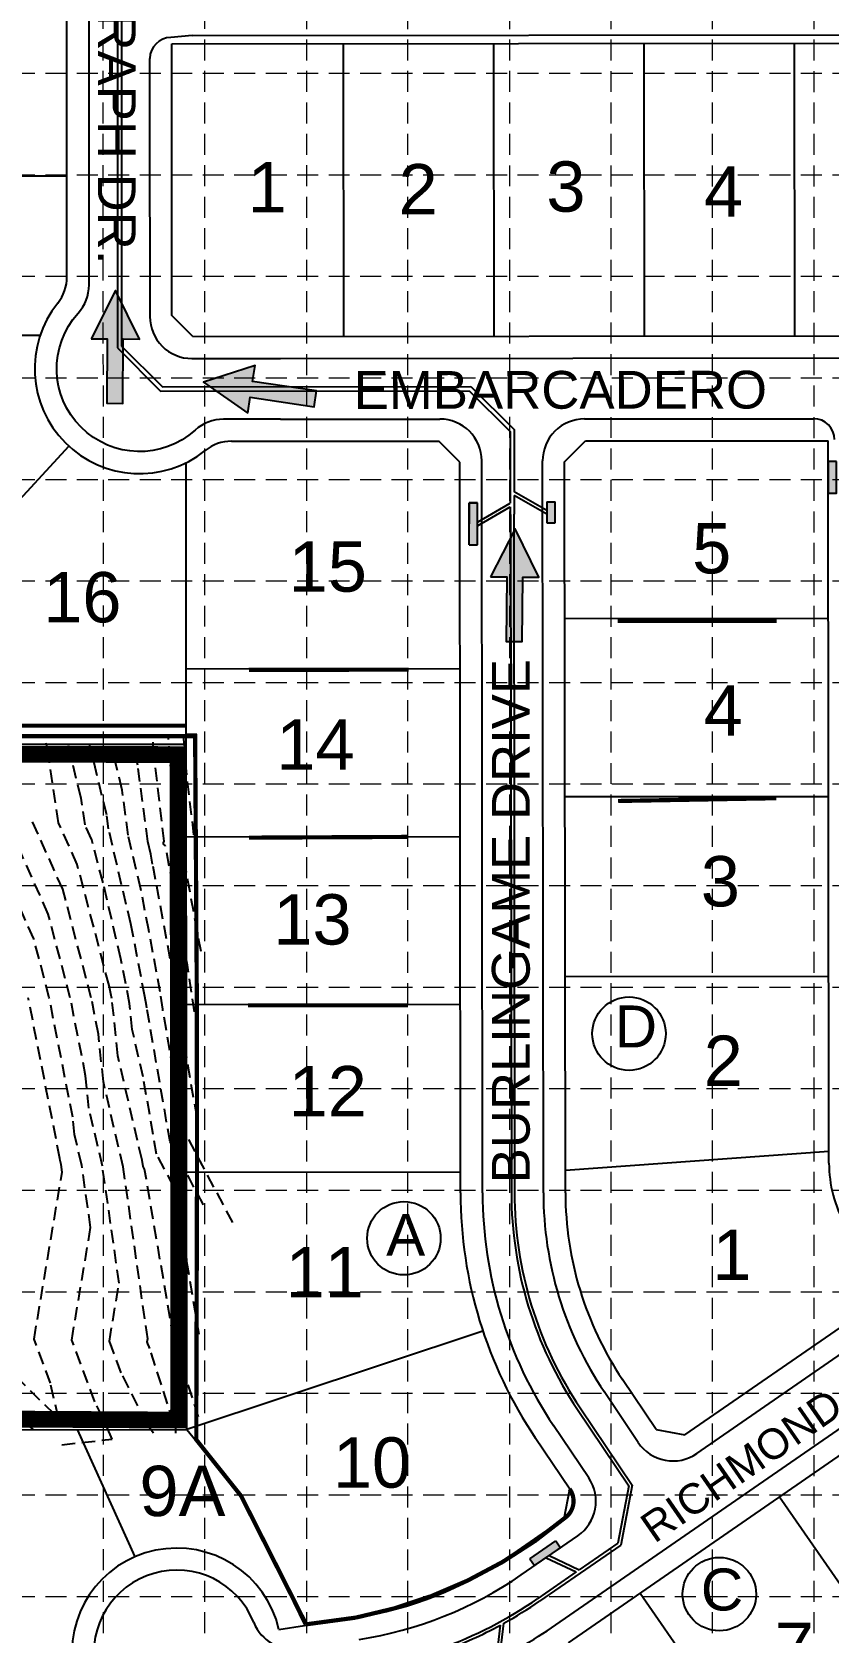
# Model space of a CAD drawing. Header units: feet. Extents: x 4586 to 6528, y 2127 to 5231.
# Drawn here: x 4990 to 5370, y 3662 to 4425 of the extents above; entities that cross this region are included whole.
import ezdxf
from ezdxf.enums import TextEntityAlignment as Align

# ---------------------------------------------------------------- set-up
doc = ezdxf.new("R2010")
doc.units = ezdxf.units.FT
doc.header["$LTSCALE"] = 80
doc.header["$MEASUREMENT"] = 0
for name, pattern in [('HIDDEN', [0.375, 0.25, -0.125]), ('PHANTOM2', [1.25, 0.625, -0.125, 0.125, -0.125, 0.125, -0.125]), ('TIGHT', [0.12, 0.08, -0.04])]:
    doc.linetypes.add(name, pattern=pattern)
doc.layers.get('0').update_dxf_attribs({"linetype": 'CONTINUOUS'})
for name, color, linetype in [('BLOCK', 8, 'CONTINUOUS'), ('CONT-MJR', 9, 'TIGHT'), ('CONT-MNR', 8, 'TIGHT'), ('FLOW ARROWS', 250, 'CONTINUOUS'), ('GRID', 254, 'HIDDEN'), ('LIMITS OF DISTURBANCE', 1, 'HIDDEN'), ('LOTNUMS', 8, 'CONTINUOUS'), ('LOTS', 8, 'CONTINUOUS'), ('P-PAV', 8, 'CONTINUOUS'), ('P-RW', 161, 'TIGHT'), ('PROPERTY', 7, 'PHANTOM2'), ('ROW', 60, 'CONTINUOUS'), ('STORM', 5, 'CONTINUOUS'), ('STREETS', 9, 'CONTINUOUS')]:
    doc.layers.add(name, color=color, linetype=linetype)
doc.layers.get('0').freeze()
doc.styles.get("Standard").update_dxf_attribs({"font": 'ARIAL.TTF', "height": 6.4})

# ---------------------------------------------------------------- blocks, each defined once
blk = doc.blocks.new('arrow')
blk.add_lwpolyline([(-67.01, -25.36), (-59.33, -25.42), (-59.57, -56.14), (-51.89, -56.2), (-51.65, -25.48), (-43.97, -25.54), (-55.3, -2.41), (-67.01, -25.36)], close=True)
at = {"color": 254}
for points in [[(-43.97, -25.54), (-67.01, -25.36), (-55.3, -2.41), (-67.01, -25.36)], [(-59.57, -56.14), (-51.89, -56.2), (-59.33, -25.42), (-51.65, -25.48)]]:
    blk.add_solid(points, dxfattribs=at)

msp = doc.modelspace()

# ---------------------------------------------------------------- hatches: boundary and pattern name
at = {"layer": 'STORM'}
for points in [[(5373.55, 4220.41), (5369.55, 4220.41), (5369.55, 4220.41), (5369.56, 4205.41), (5373.55, 4205.41)], [(5202.47, 4200.74), (5198.47, 4200.74), (5198.49, 4180.74), (5202.49, 4180.74)], [(5239.47, 4201.19), (5235.47, 4201.19), (5235.48, 4191.19), (5239.48, 4191.19)], [(5241.98, 3702.48), (5239.7, 3705.77), (5227.37, 3697.24), (5229.64, 3693.95)]]:
    msp.add_hatch(color=256, dxfattribs=at).paths.add_polyline_path(points)

# ---------------------------------------------------------------- linework, layer by layer
at = {"layer": 'BLOCK', "color": 7}
for centre in [(5274.62, 3947.63), (5167.37, 3850.05), (5317.67, 3680.36)]:
    msp.add_circle(centre, 17.5, dxfattribs=at)
at = {"layer": 'CONT-MJR', "color": 35, "extrusion": (0.971789, 0.235853, 0), "elevation": 5859.59}
msp.add_lwpolyline([(2771.84, 515), (2780.5, 515)], dxfattribs=at)
at = {"layer": 'CONT-MJR', "color": 35, "extrusion": (0.991519, 0.129962, 0), "elevation": 5527.47}
msp.add_lwpolyline([(3349.29, 515), (3386, 515)], dxfattribs=at)
at = {"layer": 'CONT-MJR', "color": 35, "extrusion": (0.913346, 0.407185, 0), "elevation": 6206.55}
msp.add_lwpolyline([(1630.56, 520), (1666.48, 520)], dxfattribs=at)
at = {"layer": 'CONT-MJR', "color": 35, "extrusion": (0.973432, 0.228975, 0), "elevation": 5836.15}
msp.add_lwpolyline([(2770.45, 515), (2776.69, 515)], dxfattribs=at)
at = {"layer": 'CONT-MJR', "color": 35}
for points, elevation in [([(5047.63, 4028.53), (5046.74, 4033.17)], 515), ([(5059.96, 3958.6), (5057.69, 3973.93)], 515), ([(5024.16, 3924.6), (5021.83, 3947.33)], 520), ([(5045.27, 3802.18), (5033.55, 3884.15)], 520), ([(5058.74, 3760.24), (5057.6, 3761.94)], 520)]:
    msp.add_lwpolyline(points, dxfattribs=dict(at, elevation=elevation))
at = {"layer": 'CONT-MJR', "color": 35, "extrusion": (0.983448, 0.181191, 0), "elevation": 5694.02}
msp.add_lwpolyline([(2991.74, 515), (3047.27, 515)], dxfattribs=at)
at = {"layer": 'CONT-MJR', "color": 35, "extrusion": (0.967085, 0.254453, 0), "elevation": 5862.07}
msp.add_lwpolyline([(2557.27, 520), (2610.79, 520)], dxfattribs=at)
at = {"layer": 'CONT-MJR', "color": 35, "extrusion": (0.981185, 0.19307, 0), "elevation": 5689.46}
msp.add_lwpolyline([(2903.5, 520), (2921.22, 520)], dxfattribs=at)
at = {"layer": 'CONT-MJR', "color": 35, "extrusion": (0.98534, 0.170604, 0), "elevation": 5661.14}
msp.add_lwpolyline([(2985.62, 515), (3037.32, 515)], dxfattribs=at)
at = {"layer": 'CONT-MJR', "color": 35, "extrusion": (0.974099, 0.226124, 0), "elevation": 5781.47}
msp.add_lwpolyline([(2645.34, 520), (2686.86, 520)], dxfattribs=at)
at = {"layer": 'CONT-MJR', "color": 35, "extrusion": (0.986287, -0.165038, 0), "elevation": 4348.58}
msp.add_lwpolyline([(4581.12, 520), (4582.71, 520)], dxfattribs=at)
at = {"layer": 'CONT-MJR', "color": 35, "extrusion": (0.936881, 0.349647, 0), "elevation": 6055.45}
msp.add_lwpolyline([(1795.85, 520), (1796.76, 520)], dxfattribs=at)
at = {"layer": 'CONT-MJR', "color": 35, "extrusion": (0.892959, 0.450138, 0), "elevation": 6215.69}
msp.add_lwpolyline([(1120.32, 520), (1121.94, 520)], dxfattribs=at)
at = {"layer": 'CONT-MJR', "color": 35, "extrusion": (0.958044, 0.28662, 0), "elevation": 5923.02}
msp.add_lwpolyline([(2191.78, 520), (2192.66, 520)], dxfattribs=at)
at = {"layer": 'CONT-MJR', "color": 35, "extrusion": (0.953026, 0.302888, 0), "elevation": 5959.47}
msp.add_lwpolyline([(2053.34, 520), (2090.63, 520)], dxfattribs=at)
at = {"layer": 'CONT-MJR', "color": 35, "extrusion": (0.999842, -0.01776, 0), "elevation": 4991.16}
msp.add_lwpolyline([(3846.41, 520), (3849.49, 520)], dxfattribs=at)
at = {"layer": 'CONT-MNR', "color": 35, "extrusion": (0.99842, 0.056192, 0)}
for points, elevation in [([(3787.86, 513), (3799.39, 513)], 5276.99), ([(3783.41, 512), (3793.23, 512)], 5284.5)]:
    msp.add_lwpolyline(points, dxfattribs=dict(at, elevation=elevation))
at = {"layer": 'CONT-MNR', "color": 35, "extrusion": (0.990071, 0.14057, 0), "elevation": 5586.85}
msp.add_lwpolyline([(3331.92, 512), (3342.37, 512)], dxfattribs=at)
at = {"layer": 'CONT-MNR', "color": 35, "extrusion": (0.971789, 0.235853, 0)}
for points, elevation in [([(2790.39, 519), (2792.35, 519)], 5819.63), ([(2762.96, 518), (2789.39, 518)], 5829.62), ([(2762.06, 516), (2783.46, 516)], 5849.6)]:
    msp.add_lwpolyline(points, dxfattribs=dict(at, elevation=elevation))
at = {"layer": 'CONT-MNR', "color": 35, "extrusion": (0.988625, 0.150402, 0), "elevation": 5554.76}
msp.add_lwpolyline([(3249.75, 519), (3286.18, 519)], dxfattribs=at)
at = {"layer": 'CONT-MNR', "color": 35}
for points, elevation in [([(5025.73, 4051.92), (5017.68, 4085.11)], 517), ([(5048.05, 4082.42), (5047.81, 4086.66)], 514), ([(5053.1, 4039.39), (5048.05, 4082.42)], 514), ([(5015.45, 4047.17), (5013.5, 4059.95)], 518), ([(5026.61, 4045.23), (5025.73, 4051.92)], 517), ([(4997.89, 4004.67), (4977.52, 4050.35)], 521), ([(5018.6, 4040.09), (5015.45, 4047.17)], 518), ([(5042, 4016.56), (5035.96, 4042.24)], 516), ([(5052.67, 4038.15), (5052.87, 4038.65)], 514), ([(5059.64, 4039.11), (5060.2, 4040.93)], 513), ([(5070.68, 3986.78), (5061.68, 4035.61)], 513), ([(5026.88, 3970.59), (5011.7, 4028.28)], 519), ([(5051.2, 3967.51), (5045.77, 3996.95)], 516), ([(5027.79, 3966.7), (5026.88, 3970.59)], 519), ([(5003.45, 3888.1), (4988.37, 3964.75)], 523), ([(5009.58, 3907.84), (4998.38, 3964.74)], 522), ([(5015.7, 3927.59), (5008.4, 3964.73)], 521), ([(5028.23, 3964.42), (5027.79, 3966.7)], 519), ([(5037.9, 3949.61), (5036.63, 3962)], 518), ([(5044.88, 3959.88), (5044.7, 3961.08)], 517), ([(5055.94, 3896), (5044.88, 3959.88)], 517), ([(5043.13, 3927.05), (5037.9, 3949.61)], 518), ([(5085.83, 3857.51), (5062.36, 3901.83)], 516), ([(5004.49, 3881.63), (5003.97, 3885.28)], 523), ([(5031.68, 3828.67), (5023.69, 3884.53)], 521), ([(5057.8, 3874.53), (5049.52, 3890.16)], 518), ([(5057.59, 3802.32), (5043.78, 3883.04)], 519), ([(5009.1, 3801.48), (5018.08, 3855.15)], 522), ([(4998.96, 3780.99), (4991.15, 3801.91)], 523), ([(5020.08, 3772.07), (5009.1, 3801.48)], 522), ([(5069.48, 3764.86), (5057.59, 3802.32)], 519), ([(5044.98, 3761.57), (5032.7, 3785.92)], 521), ([(5023.95, 3764.4), (5020.08, 3772.07)], 522), ([(4986.97, 3761.82), (4990.91, 3758.72)], 522), ([(5045.41, 3760.56), (5044.98, 3761.57)], 521)]:
    msp.add_lwpolyline(points, dxfattribs=dict(at, elevation=elevation))
at = {"layer": 'CONT-MNR', "color": 35, "extrusion": (0.993179, 0.116604, 0)}
for points, elevation in [([(3423.32, 513), (3461.05, 513)], 5496.87), ([(3424.02, 512), (3456.16, 512)], 5504.1)]:
    msp.add_lwpolyline(points, dxfattribs=dict(at, elevation=elevation))
at = {"layer": 'CONT-MNR', "color": 35, "extrusion": (0.991519, 0.129962, 0), "elevation": 5518.59}
msp.add_lwpolyline([(3353.48, 516), (3375.2, 516)], dxfattribs=at)
at = {"layer": 'CONT-MNR', "color": 35, "extrusion": (0.913346, 0.407185, 0)}
for points, elevation in [([(1614.61, 522), (1678.72, 522)], 6184.32), ([(1638.53, 519), (1660.37, 519)], 6217.67)]:
    msp.add_lwpolyline(points, dxfattribs=dict(at, elevation=elevation))
at = {"layer": 'CONT-MNR', "color": 35, "extrusion": (0.973432, 0.228975, 0)}
for points, elevation in [([(2740.26, 517), (2786.8, 517)], 5819.32), ([(2725.17, 518), (2762.46, 518)], 5810.91)]:
    msp.add_lwpolyline(points, dxfattribs=dict(at, elevation=elevation))
at = {"layer": 'CONT-MNR', "color": 35, "extrusion": (0.967085, 0.254453, 0)}
for points, elevation in [([(2608.94, 518), (2630.11, 518)], 5881.43), ([(2559.83, 521), (2601.13, 521)], 5852.38), ([(2562.39, 522), (2591.47, 522)], 5842.7)]:
    msp.add_lwpolyline(points, dxfattribs=dict(at, elevation=elevation))
at = {"layer": 'CONT-MNR', "color": 35, "extrusion": (0.667707, 0.744424, 0), "elevation": 6379.8}
msp.add_lwpolyline([(-1066.42, 514), (-1065.03, 514)], dxfattribs=at)
at = {"layer": 'CONT-MNR', "color": 35, "extrusion": (0.954842, -0.297114, 0), "elevation": 3624.76}
msp.add_lwpolyline([(5357.55, 514), (5358.32, 514)], dxfattribs=at)
at = {"layer": 'CONT-MNR', "color": 35, "extrusion": (0.983448, 0.181191, 0)}
for points, elevation in [([(2996.89, 514), (3054.7, 514)], 5701.57), ([(2981.46, 517), (2985.81, 517)], 5678.92)]:
    msp.add_lwpolyline(points, dxfattribs=dict(at, elevation=elevation))
at = {"layer": 'CONT-MNR', "color": 35, "extrusion": (0.926522, -0.376241, 0), "elevation": 3168.19}
msp.add_lwpolyline([(5644.65, 513), (5645.97, 513)], dxfattribs=at)
at = {"layer": 'CONT-MNR', "color": 35, "extrusion": (-0.667707, -0.744424, 0), "elevation": -6383.92}
msp.add_lwpolyline([(1073.43, 513), (1070.02, 513)], dxfattribs=at)
at = {"layer": 'CONT-MNR', "color": 35, "extrusion": (0.982005, 0.188853, 0)}
for points, elevation in [([(2972.12, 516), (2992.08, 516)], 5709.81), ([(2941.45, 517), (2976.66, 517)], 5702.02), ([(2939.52, 518), (2961.24, 518)], 5694.23)]:
    msp.add_lwpolyline(points, dxfattribs=dict(at, elevation=elevation))
at = {"layer": 'CONT-MNR', "color": 35, "extrusion": (0.989162, 0.146831, 0)}
for points, elevation in [([(3171, 514), (3193.64, 514)], 5593.73), ([(3174.48, 516), (3182.83, 516)], 5579)]:
    msp.add_lwpolyline(points, dxfattribs=dict(at, elevation=elevation))
at = {"layer": 'CONT-MNR', "color": 35, "extrusion": (0.994799, 0.101857, 0)}
for points, elevation in [([(3404.18, 519), (3431.64, 519)], 5405.88), ([(3380.7, 521), (3396.27, 521)], 5389.67), ([(3368.96, 522), (3377.26, 522)], 5381.56), ([(3357.22, 523), (3358.24, 523)], 5373.46)]:
    msp.add_lwpolyline(points, dxfattribs=dict(at, elevation=elevation))
at = {"layer": 'CONT-MNR', "color": 35, "extrusion": (0.98534, 0.170604, 0)}
for points, elevation in [([(2980.97, 516), (3039.23, 516)], 5653.82), ([(2971.66, 518), (3009.1, 518)], 5639.17), ([(2967.01, 519), (2970.1, 519)], 5631.85)]:
    msp.add_lwpolyline(points, dxfattribs=dict(at, elevation=elevation))
at = {"layer": 'CONT-MNR', "color": 35, "extrusion": (0.974099, 0.226124, 0)}
for points, elevation in [([(2646.44, 519), (2697.49, 519)], 5790.99), ([(2647.93, 521), (2676.24, 521)], 5771.95), ([(2650.53, 522), (2665.61, 522)], 5762.43), ([(2653.13, 523), (2654.98, 523)], 5752.92)]:
    msp.add_lwpolyline(points, dxfattribs=dict(at, elevation=elevation))
at = {"layer": 'CONT-MNR', "color": 35, "extrusion": (0.8838, 0.467865, 0)}
for points, elevation in [([(1043.86, 517), (1077.78, 517)], 6291.24), ([(1072.02, 519), (1073.48, 519)], 6274.43)]:
    msp.add_lwpolyline(points, dxfattribs=dict(at, elevation=elevation))
at = {"layer": 'CONT-MNR', "color": 35, "extrusion": (0.989937, 0.141508, 0), "elevation": 5513.12}
msp.add_lwpolyline([(3106.25, 522), (3136.31, 522)], dxfattribs=at)
at = {"layer": 'CONT-MNR', "color": 35, "extrusion": (0.986287, -0.165038, 0)}
for points, elevation in [([(4573.51, 523), (4654.33, 523)], 4295.25), ([(4578.58, 521), (4606.58, 521)], 4330.8)]:
    msp.add_lwpolyline(points, dxfattribs=dict(at, elevation=elevation))
at = {"layer": 'CONT-MNR', "color": 35, "extrusion": (0.985681, 0.16862, 0), "elevation": 5638.7}
msp.add_lwpolyline([(2894.82, 518), (2966.21, 518)], dxfattribs=at)
at = {"layer": 'CONT-MNR', "color": 35, "extrusion": (0.936881, 0.349647, 0), "elevation": 6038.78}
msp.add_lwpolyline([(1787.29, 521), (1803.44, 521)], dxfattribs=at)
at = {"layer": 'CONT-MNR', "color": 35, "extrusion": (0.698784, 0.715332, 0), "elevation": 6188.58}
msp.add_lwpolyline([(-910.07, 523), (-948.14, 523)], dxfattribs=at)
at = {"layer": 'CONT-MNR', "color": 35, "extrusion": (0.97545, 0.220221, 0), "elevation": 5708.89}
msp.add_lwpolyline([(2570.23, 523), (2587.29, 523)], dxfattribs=at)
at = {"layer": 'CONT-MNR', "color": 35, "extrusion": (0.918861, 0.394582, 0), "elevation": 6101.67}
msp.add_lwpolyline([(1465.57, 522), (1476.6, 522)], dxfattribs=at)
at = {"layer": 'CONT-MNR', "color": 35, "extrusion": (0.109822, -0.993951, 0), "elevation": -3179.34}
msp.add_lwpolyline([(5386.03, 522), (5410.19, 522)], dxfattribs=at)
at = {"layer": 'CONT-MNR', "color": 35, "extrusion": (0.801631, 0.597819, 0), "elevation": 6292.69}
msp.add_lwpolyline([(-5.94, 521), (-1.66, 521)], dxfattribs=at)
at = {"layer": 'GRID', "color": 252, "linetype": 'HIDDEN', "lineweight": 0, "ltscale": 0.5}
for p, q in [((5024.47, 2371.74), (5023.98, 5178.59)), ((5072.51, 2371.73), (5072.52, 5178.56)), ((5121.07, 2371.72), (5121.02, 5178.55)), ((5169.2, 2371.71), (5169.29, 5178.54)), ((5217.64, 2371.71), (5217.93, 5178.48)), ((5266.04, 2371.7), (5266.04, 5180.48)), ((5314.47, 2371.69), (5314.47, 5180.48)), ((5362.89, 2371.68), (5362.89, 5180.48)), ((4636.51, 4405.67), (6476.69, 4405.67)), ((4636.51, 4357.24), (6476.69, 4357.24)), ((4636.51, 4308.82), (6476.69, 4308.82)), ((4636.51, 4260.39), (6476.69, 4260.39)), ((4636.51, 4211.97), (6476.69, 4211.97)), ((4636.51, 4163.54), (6476.69, 4163.54)), ((4636.51, 4115.11), (6476.69, 4115.11)), ((4636.51, 4066.69), (6476.69, 4066.69)), ((4636.51, 4018.26), (6476.69, 4018.26)), ((4636.51, 3969.84), (6476.69, 3969.84)), ((4636.51, 3921.41), (6476.69, 3921.41)), ((4636.51, 3872.98), (6476.69, 3872.98)), ((4636.51, 3824.56), (6476.69, 3824.56)), ((4636.51, 3776.13), (6476.69, 3776.13)), ((4636.51, 3727.71), (6476.69, 3727.71)), ((4636.51, 3679.28), (6476.69, 3679.28))]:
    msp.add_line(p, q, dxfattribs=at)
at = {"layer": 'LIMITS OF DISTURBANCE', "ltscale": 2, "const_width": 8}
msp.add_lwpolyline([(4862.17, 2991.48), (4859.02, 3764.55), (5060.14, 3763.36), (5059.71, 4080.71), (4859.58, 4081.13), (4855.15, 4081.34), (4855.08, 4364.06), (4855.09, 4610.73)], dxfattribs=at)
at = {"layer": 'LOTS', "color": 7}
for p, q in [((5138.4, 4419.74), (5138.54, 4280.17)), ((5210.05, 4419.82), (5210.19, 4280.25)), ((5281.7, 4419.89), (5281.84, 4280.32)), ((5353.35, 4419.96), (5353.49, 4280.39)), ((4863.92, 4356.75), (5006.82, 4356.75)), ((4863.92, 4280.75), (4994.07, 4280.75)), ((5007.76, 4227.77), (4876.38, 4085.45)), ((5063.62, 4085.53), (5063.53, 4219.88)), ((5369.63, 4145.54), (5244.03, 4145.41)), ((5063.59, 4121.57), (5194.05, 4121.71)), ((5369.72, 4060.62), (5244.12, 4060.49)), ((5063.65, 4041.57), (5194.14, 4041.71)), ((5369.81, 3974.9), (5244.21, 3974.77)), ((5063.71, 3961.57), (5194.22, 3961.71)), ((5244.3, 3882.49), (5369.89, 3891.61)), ((5063.76, 3881.57), (5194.3, 3881.71)), ((5205.02, 3805.72), (5063.86, 3758.83)), ((5011.72, 3758.79), (5039.22, 3698.17)), ((5063.86, 3758.83), (5090.72, 3725.99)), ((5090.72, 3725.99), (5120.12, 3665.39)), ((5418.57, 3622.2), (5346.33, 3726.63)), ((5356.32, 3570.34), (5279.96, 3680.72))]:
    msp.add_line(p, q, dxfattribs=at)
at = {"layer": 'P-PAV', "color": 7}
for p, q in [((5017.32, 4336.99), (5017.32, 4541)), ((5066.53, 4423.67), (5056.31, 4422.66)), ((5066.53, 4423.67), (5495.1, 4424.11)), ((5046.32, 4337.19), (5046.32, 4412.66)), ((5108.63, 4269.64), (5501.71, 4270.04)), ((5108.53, 4240.64), (5184.43, 4240.72)), ((5253.43, 4240.79), (5362.53, 4240.9)), ((5204.81, 3871.72), (5204.45, 4220.74)), ((5233.81, 3871.75), (5233.45, 4220.77)), ((5063.62, 4090.53, 480.92), (5068.62, 4090.53)), ((5306.96, 3747.43), (5397.06, 3809.75)), ((5239.78, 3665.69), (5407.1, 3781.44)), ((5278.97, 3752.73), (5262.73, 3776.93)), ((5255.43, 3735.76), (5238.65, 3760.77)), ((5223.28, 3689.54), (5250.2, 3708.17))]:
    msp.add_line(p, q, dxfattribs=at)
for points in [[(5108.52, 4240.64), (5081.34, 4240.62, 0.185738), (5067.94, 4235.45, -0.95138), (5012.15, 4291.24, 0.185993), (5017.32, 4304.66), (5017.32, 4336.97)], [(5046.32, 4336.94), (5046.32, 4289.6, 0.414508), (5066.34, 4269.6), (5108.47, 4269.64)]]:
    msp.add_lwpolyline(points, format="xyb", dxfattribs=at)
for centre, radius, start, end in [((5056.32, 4412.66), 10, 90.05836, 180.00074), ((5184.45, 4220.72), 20, 0.06036, 90.05836), ((5253.45, 4220.79), 20, 90.05836, 180.06036), ((5362.54, 4230.9), 10, 0.06036, 90.05836), ((5404.31, 3871.93), 199.5, 180.06036, 213.86131), ((5404.31, 3871.93), 170.5, 180.06036, 213.86131), ((5295.58, 3763.87), 20, 213.86131, 304.67364), ((5238.83, 3724.62), 20, 304.67364, 33.86131), ((5059.11, 3652.3), 39.5, 21.52119, 190.49108), ((5117.75, 3842.1), 185.5, 278.79046, 304.67364), ((5114.46, 3674.12), 20, 201.52119, 278.79046), ((5117.75, 3842.1), 214.5, 299.38209, 304.67364)]:
    msp.add_arc(centre, radius, start, end, dxfattribs=at)
at = {"layer": 'P-RW', "color": 41, "const_width": 2}
for points in [[(5345.02, 4144.4), (5269.16, 4144.4)], [(5093.47, 4121.09), (5169.6, 4121.23)], [(5063.62, 4089.53), (4873.62, 4089.45)], [(5063.62, 4089.53), (4873.62, 4089.45)], [(5063.62, 4094.53), (4884.69, 4094.45)], [(5344.8, 4059.91), (5269.44, 4058.59)], [(5344.8, 4059.91), (5269.44, 4058.59)], [(5169.38, 3961.11), (5093.01, 3961.11)], [(5169.38, 3961.11), (5093.01, 3961.11)]]:
    msp.add_lwpolyline(points, dxfattribs=at)
for points, elevation in [([(5068.71, 3961.57), (5067.88, 4089.53), (5063.62, 4089.53)], 511.87), ([(5068.71, 3961.57), (5067.88, 4089.53), (5063.62, 4089.53)], 511.87), ([(5168.91, 4041.46), (5093.61, 4041.1)], 497), ([(5168.91, 4041.46), (5093.61, 4041.1)], 497), ([(5068.71, 3961.57), (5068.77, 3881.57)], 508.47), ([(5068.71, 3961.57), (5068.73, 3933.3)], 508.47), ([(5068.77, 3881.57), (5068.43, 3753.99), (5089.79, 3727.18), (5120.77, 3665.95)], 508.47)]:
    msp.add_lwpolyline(points, dxfattribs=dict(at, elevation=elevation))
at = {"layer": 'P-RW', "color": 41, "const_width": 2, "elevation": 508.47}
msp.add_lwpolyline([(5120.77, 3665.95), (5144.49, 3669.16, 0.127423), (5244.74, 3717.22, 0.392186), (5246.29, 3730.54, -0.203538)], format="xyb", dxfattribs=at)
at = {"layer": 'PROPERTY', "linetype": 'Continuous'}
for p, q in [((5063.62, 4085.53), (4863.92, 4085.44)), ((5063.86, 3758.83), (5063.62, 4085.53)), ((4863.8, 3758.69), (5063.86, 3758.83))]:
    msp.add_line(p, q, dxfattribs=at)
at = {"layer": 'ROW', "color": 7}
for p, q in [((5006.82, 4308.52), (5006.82, 4536.88)), ((5056.82, 4419.66), (5504.23, 4420.12)), ((5056.82, 4290.09), (5056.82, 4419.66)), ((5066.82, 4280.1), (5056.82, 4290.09)), ((5066.82, 4280.1), (5501.71, 4280.54)), ((5085.21, 4230.12), (5183.94, 4230.22)), ((5193.95, 4220.23), (5183.94, 4230.22)), ((5243.95, 4220.28), (5253.94, 4230.29)), ((5253.94, 4230.29), (5369.54, 4230.41)), ((5369.9, 3885.89), (5369.54, 4230.41)), ((5194.31, 3871.71), (5193.95, 4220.23)), ((5244.31, 3871.76), (5243.95, 4220.28)), ((5301.28, 3756.27), (5384.63, 3813.93)), ((5287.49, 3758.88), (5271.45, 3782.78)), ((5245.75, 3657.06), (5413.07, 3772.8)), ((5246.36, 3730.44), (5229.93, 3754.92)), ((5287.49, 3758.88), (5301.28, 3756.27)), ((5243.71, 3716.44), (5246.36, 3730.44)), ((5217.31, 3698.18), (5243.71, 3716.44)), ((5107.84, 3663.49), (5144.49, 3669.16))]:
    msp.add_line(p, q, dxfattribs=at)
for centre, radius, start, end in [((4986.82, 4308.52), 20, 321.28258, 0.00074), ((5041.44, 4264.73), 50, 141.28258, 308.72493), ((5085.23, 4210.12), 20, 90.05836, 128.72493), ((5429.9, 3885.95), 60, 180.06036, 209.48691), ((5404.31, 3871.93), 210, 180.06036, 213.86131), ((5404.31, 3871.93), 160, 180.06036, 213.86131), ((5059.11, 3652.3), 50, 12.93309, 190.49108), ((5117.75, 3842.1), 175, 278.79046, 304.67364)]:
    msp.add_arc(centre, radius, start, end, dxfattribs=at)
at = {"layer": 'STORM'}
for p, q in [((5030.82, 4528.56), (5030.82, 4274.67)), ((5032.82, 4528.56), (5032.82, 4275.5)), ((5030.82, 4274.67), (5051.43, 4254.09)), ((5032.82, 4275.5), (5052.26, 4256.09)), ((5051.43, 4254.09), (5198.5, 4254.24)), ((5052.26, 4256.09), (5199.32, 4256.24)), ((5198.5, 4254.24), (5217.93, 4234.84)), ((5199.32, 4256.24), (5219.93, 4235.67)), ((5217.93, 4234.84), (5217.97, 4200.57)), ((5219.93, 4235.67), (5219.96, 4205.99)), ((5235.47, 4197.06), (5219.96, 4205.99)), ((5235.47, 4195.32), (5219.96, 4204.26)), ((5219.96, 4204.26), (5219.97, 4195.29)), ((5198.47, 4200.74), (5198.48, 4190.74)), ((5202.47, 4200.74), (5198.47, 4200.74)), ((5198.49, 4180.74), (5198.47, 4200.74)), ((5198.47, 4200.74), (5202.47, 4200.74)), ((5202.48, 4190.74), (5202.47, 4200.74)), ((5202.49, 4180.74), (5202.47, 4200.74)), ((5202.48, 4191.61), (5217.97, 4200.57)), ((5202.48, 4189.87), (5217.97, 4198.84)), ((5217.97, 4198.84), (5217.97, 4195.28)), ((5235.47, 4201.19), (5239.47, 4201.19)), ((5235.47, 4201.19), (5235.48, 4191.19)), ((5239.48, 4191.19), (5239.47, 4201.19)), ((5217.97, 4195.28), (5218.22, 4195.28)), ((5218.22, 4195.28), (5218.56, 3871.73)), ((5219.72, 4195.29), (5220.06, 3871.73)), ((5219.72, 4195.29), (5219.97, 4195.29)), ((5235.48, 4191.19), (5239.48, 4191.19)), ((5198.49, 4180.74), (5202.49, 4180.74)), ((5251.32, 3769.27), (5276.08, 3732.36)), ((5250.07, 3768.43), (5274.49, 3732.04)), ((5274.49, 3732.04), (5269.3, 3704.66)), ((5276.08, 3732.36), (5270.66, 3703.77)), ((5227.37, 3697.24), (5239.7, 3705.77)), ((5229.64, 3693.95), (5241.98, 3702.48)), ((5270.66, 3703.77), (5231.96, 3677)), ((5239.7, 3705.77), (5241.98, 3702.48)), ((5269.3, 3704.66), (5250.87, 3691.91)), ((5227.37, 3697.24), (5229.64, 3693.95)), ((5235.1, 3697.72), (5249.45, 3690.93)), ((5236.52, 3698.71), (5250.87, 3691.91)), ((5249.45, 3690.93), (5231.1, 3678.24)), ((5208.72, 3626.87), (5213.4, 3665.6)), ((5210.3, 3627.39), (5215.02, 3666.49))]:
    msp.add_line(p, q, dxfattribs=at)
msp.add_lwpolyline([(5373.55, 4220.41), (5369.55, 4220.41), (5369.55, 4205.41), (5373.55, 4205.41)], close=True, dxfattribs=at)
for centre, radius, start, end in [((5404.31, 3871.93), 185.75, 180.06036, 213.86131), ((5404.31, 3871.93), 184.25, 180.06036, 213.86131), ((5117.75, 3842.1), 199.25, 289.66506, 304.67364), ((5117.75, 3842.1), 200.75, 298.98143, 304.67364), ((5117.75, 3842.1), 200.75, 289.90117, 298.4549)]:
    msp.add_arc(centre, radius, start, end, dxfattribs=at)

# ---------------------------------------------------------------- block references
at = {"layer": 'FLOW ARROWS'}
for p in [(5085.31, 4304.4), (5275.67, 4190.83)]:
    msp.add_blockref('arrow', p, dxfattribs=at)
at = {"layer": 'FLOW ARROWS', "rotation": 81.89386615488286}
msp.add_blockref('arrow', (5077.35, 4313.41), dxfattribs=at)

# ---------------------------------------------------------------- texts
at = {"layer": 'BLOCK', "color": 7}
for s, p in [('D', (5267.82, 3941.07)), ('A', (5158.89, 3841.71)), ('C', (5308.85, 3672.56))]:
    msp.add_text(s, height=20, dxfattribs=at).set_placement(p)
at = {"layer": 'LOTNUMS', "color": 7}
for s, p in [('1', (5102.16, 4351.24)), ('2', (5174.15, 4350.33)), ('3', (5244.55, 4351.6)), ('4', (5319.67, 4349.21)), ('5', (5314.03, 4179.11)), ('15', (5131.08, 4170.39)), ('16', (5014.13, 4155.76)), ('4', (5319.54, 4101.79)), ('14', (5125.23, 4085.53)), ('3', (5318.16, 4020.32)), ('13', (5123.77, 4002.13)), ('2', (5319.54, 3934.72)), ('12', (5131.08, 3920.2)), ('1', (5323.68, 3842.21)), ('11', (5129.62, 3833.88)), ('10', (5152.14, 3743.13)), ('9A', (5061.85, 3729.56)), ('7', (5353.35, 3654.75))]:
    msp.add_text(s, height=24, dxfattribs=at).set_placement(p, align=Align.MIDDLE_CENTER)
at = {"layer": 'STREETS', "color": 7}
for s, height, rotation, p in [('TELEGRAPH DR.', 18, 270, (5021.53, 4517.03)), ('EMBARCADERO     DRIVE', 18, 0.05833, (5143.42, 4245.56)), ('BURLINGAME DRIVE', 18, 90, (5227.3, 3876.25)), ('RICHMOND DRIVE', 14.4, 34.67361, (5286.77, 3704.25))]:
    msp.add_text(s, height=height, rotation=rotation, dxfattribs=at).set_placement(p)

doc.saveas('drawing.dxf')
